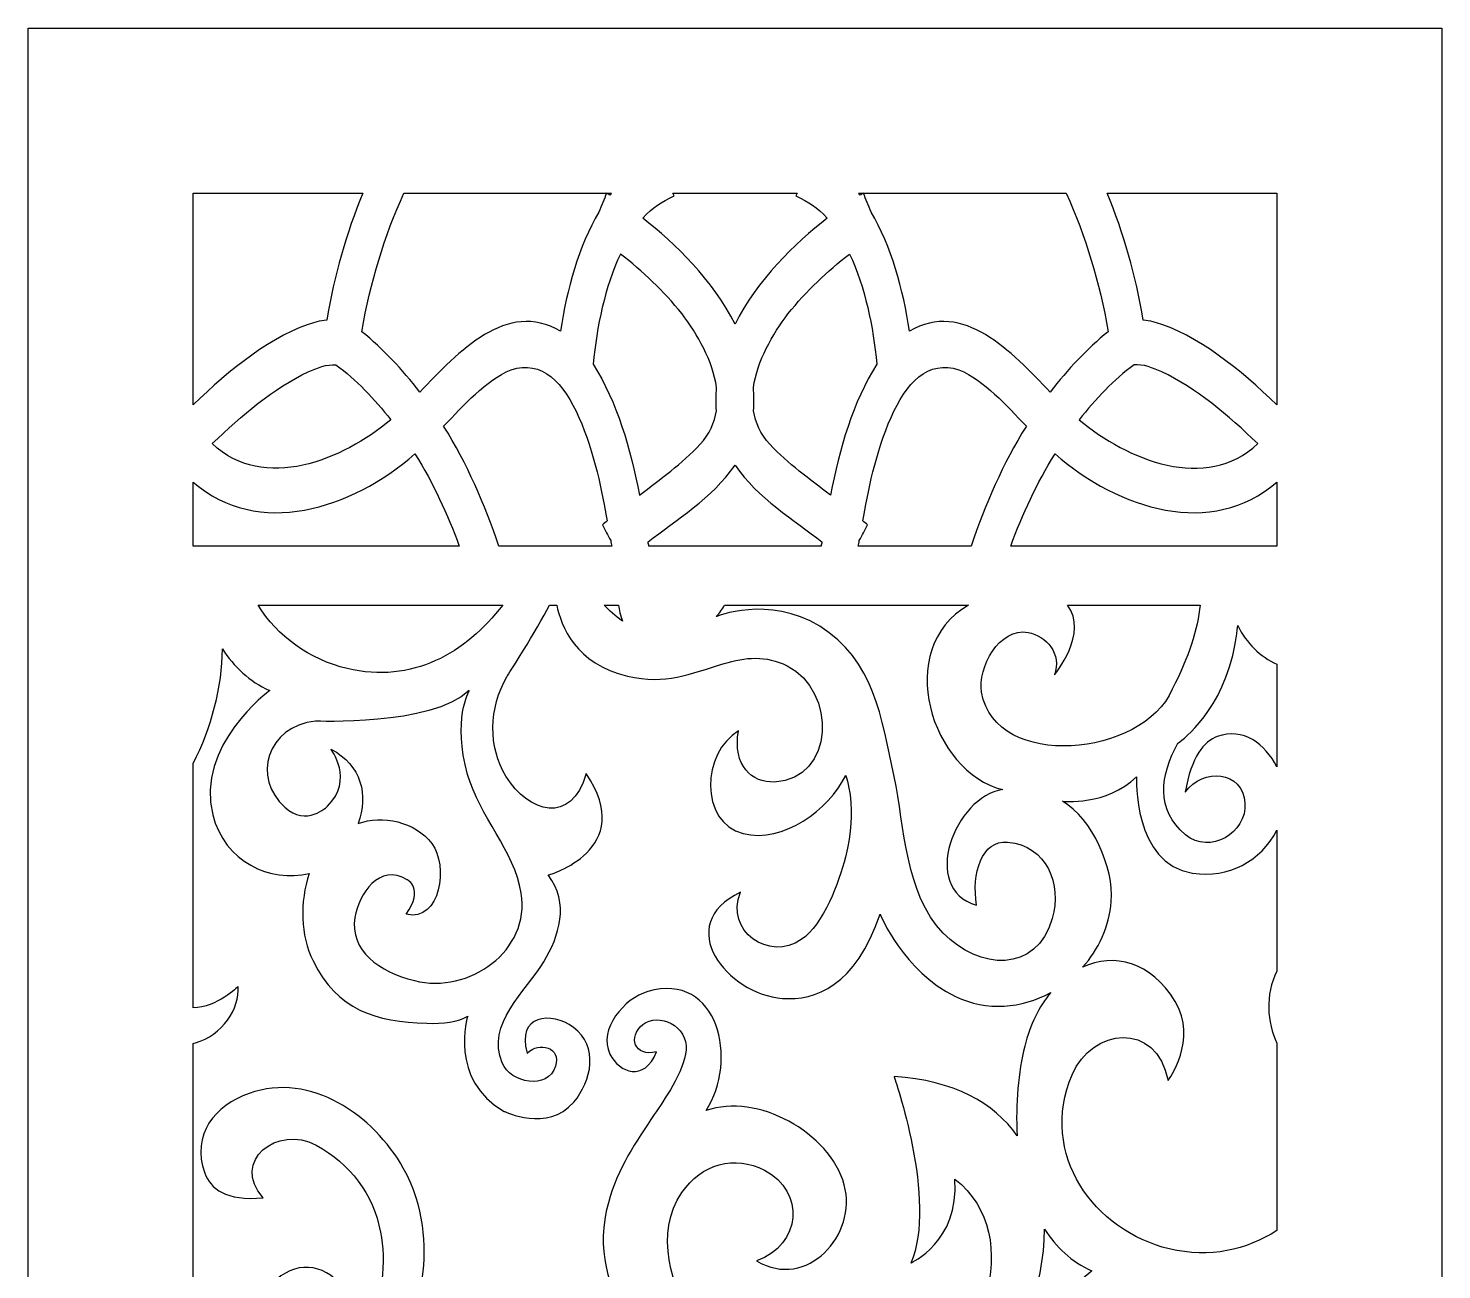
# Model space of a CAD drawing. Header units: centimetres. Extents: x -13.8 to -8.9, y -9 to 9.
# Drawn here: x -13.815 to -8.906, y 4.687 to 9.001 of the extents above; entities that cross this region are included whole.
import ezdxf

# ---------------------------------------------------------------- set-up
doc = ezdxf.new("R2010")
doc.units = ezdxf.units.CM
doc.header["$MEASUREMENT"] = 0
doc.layers.add('layer 1', color=7, linetype='Continuous')

msp = doc.modelspace()

# ---------------------------------------------------------------- linework, layer by layer
at = {"layer": 'layer 1', "color": 250}
msp.add_open_spline([(-8.9061, 9.00077), (-10.54247, 9.00077), (-12.17883, 9.00077), (-13.8152, 9.00077), (-13.8152, 9.00077), (-13.8152, 3.53168), (-13.8152, -1.93742), (-13.8152, -7.4065), (-13.8152, -7.4065), (-13.81518, -7.4065), (-13.81517, -7.4065), (-13.81516, -7.4065), (-13.81516, -7.4065), (-13.81516, -7.93742), (-13.81516, -8.46832), (-13.81516, -8.99924), (-13.81516, -8.99924), (-13.62425, -8.99924), (-13.43334, -8.99924), (-13.24242, -8.99924), (-13.24242, -8.99924), (-13.24242, -8.91742), (-13.24242, -8.8356), (-13.24242, -8.75378), (-13.24242, -8.75378), (-13.04049, -8.75378), (-12.83855, -8.75378), (-12.63661, -8.75378), (-12.63661, -8.75378), (-12.63661, -8.5939), (-12.63661, -8.43402), (-12.63661, -8.27414), (-12.63661, -8.27414), (-12.55491, -8.27251), (-12.47321, -8.27088), (-12.39151, -8.26925), (-12.39151, -8.26925), (-12.377, -8.31062), (-12.358, -8.34649), (-12.32643, -8.37816), (-12.32643, -8.37816), (-12.29552, -8.40917), (-12.26358, -8.42833), (-12.22606, -8.43705), (-12.22606, -8.43705), (-12.17641, -8.4486), (-12.12397, -8.44357), (-12.08411, -8.4088), (-12.08411, -8.4088), (-12.04553, -8.37514), (-12.02327, -8.32123), (-12.01528, -8.26981), (-12.01528, -8.26981), (-11.99246, -8.27211), (-11.97304, -8.27158), (-11.95473, -8.26896), (-11.95473, -8.26896), (-11.86337, -8.25588), (-11.82021, -8.19807), (-11.8125, -8.1109), (-11.8125, -8.1109), (-11.81061, -8.08954), (-11.81212, -8.06844), (-11.8189, -8.04988), (-11.8189, -8.04988), (-11.81747, -8.05023), (-11.81603, -8.05059), (-11.81459, -8.05095), (-11.81459, -8.05095), (-11.78235, -8.0621), (-11.75011, -8.07325), (-11.71787, -8.08439), (-11.71787, -8.08439), (-11.69853, -8.28195), (-11.54597, -8.43577), (-11.36063, -8.43577), (-11.36063, -8.43577), (-11.17529, -8.43577), (-11.02273, -8.28195), (-11.00339, -8.08439), (-11.00339, -8.08439), (-10.97114, -8.07325), (-10.9389, -8.0621), (-10.90666, -8.05095), (-10.90666, -8.05095), (-10.90523, -8.05059), (-10.9038, -8.05023), (-10.90236, -8.04988), (-10.90236, -8.04988), (-10.90914, -8.06844), (-10.91065, -8.08954), (-10.90876, -8.1109), (-10.90876, -8.1109), (-10.90105, -8.19807), (-10.85789, -8.25588), (-10.76652, -8.26896), (-10.76652, -8.26896), (-10.74822, -8.27158), (-10.7288, -8.27211), (-10.70598, -8.26981), (-10.70598, -8.26981), (-10.69798, -8.32123), (-10.67572, -8.37514), (-10.63715, -8.4088), (-10.63715, -8.4088), (-10.59729, -8.44357), (-10.54485, -8.4486), (-10.4952, -8.43705), (-10.4952, -8.43705), (-10.45768, -8.42833), (-10.42574, -8.40917), (-10.39483, -8.37816), (-10.39483, -8.37816), (-10.36326, -8.34649), (-10.34425, -8.31062), (-10.32974, -8.26925), (-10.32974, -8.26925), (-10.24804, -8.27088), (-10.16635, -8.27251), (-10.08465, -8.27414), (-10.08465, -8.27414), (-10.08465, -8.43402), (-10.08465, -8.5939), (-10.08465, -8.75378), (-10.08465, -8.75378), (-9.88271, -8.75378), (-9.68077, -8.75378), (-9.47883, -8.75378), (-9.47883, -8.75378), (-9.47883, -8.8356), (-9.47883, -8.91742), (-9.47883, -8.99924), (-9.47883, -8.99924), (-9.28792, -8.99924), (-9.09701, -8.99924), (-8.9061, -8.99924), (-8.9061, -8.99924), (-8.9061, -8.46832), (-8.9061, -7.93742), (-8.9061, -7.4065), (-8.9061, -7.4065), (-8.9061, -1.93742), (-8.9061, 3.53168), (-8.9061, 9.00077)], degree=3, knots=[0, 0, 0, 0, 0.027027, 0.027027, 0.027027, 0.027027, 0.0540541, 0.0540541, 0.0540541, 0.0540541, 0.0810811, 0.0810811, 0.0810811, 0.0810811, 0.1081081, 0.1081081, 0.1081081, 0.1081081, 0.1351351, 0.1351351, 0.1351351, 0.1351351, 0.1621622, 0.1621622, 0.1621622, 0.1621622, 0.1891892, 0.1891892, 0.1891892, 0.1891892, 0.2162162, 0.2162162, 0.2162162, 0.2162162, 0.2432432, 0.2432432, 0.2432432, 0.2432432, 0.2702703, 0.2702703, 0.2702703, 0.2702703, 0.2972973, 0.2972973, 0.2972973, 0.2972973, 0.3243243, 0.3243243, 0.3243243, 0.3243243, 0.3513514, 0.3513514, 0.3513514, 0.3513514, 0.3783784, 0.3783784, 0.3783784, 0.3783784, 0.4054054, 0.4054054, 0.4054054, 0.4054054, 0.4324324, 0.4324324, 0.4324324, 0.4324324, 0.4594595, 0.4594595, 0.4594595, 0.4594595, 0.4864865, 0.4864865, 0.4864865, 0.4864865, 0.5135135, 0.5135135, 0.5135135, 0.5135135, 0.5405405, 0.5405405, 0.5405405, 0.5405405, 0.5675676, 0.5675676, 0.5675676, 0.5675676, 0.5945946, 0.5945946, 0.5945946, 0.5945946, 0.6216216, 0.6216216, 0.6216216, 0.6216216, 0.6486486, 0.6486486, 0.6486486, 0.6486486, 0.6756757, 0.6756757, 0.6756757, 0.6756757, 0.7027027, 0.7027027, 0.7027027, 0.7027027, 0.7297297, 0.7297297, 0.7297297, 0.7297297, 0.7567568, 0.7567568, 0.7567568, 0.7567568, 0.7837838, 0.7837838, 0.7837838, 0.7837838, 0.8108108, 0.8108108, 0.8108108, 0.8108108, 0.8378378, 0.8378378, 0.8378378, 0.8378378, 0.8648649, 0.8648649, 0.8648649, 0.8648649, 0.8918919, 0.8918919, 0.8918919, 0.8918919, 0.9189189, 0.9189189, 0.9189189, 0.9189189, 0.9459459, 0.9459459, 0.9459459, 0.9459459, 1, 1, 1, 1], dxfattribs=at)
at = {"layer": 'layer 1', "color": 7}
for points, knots in [([(-12.65365, 8.42804), (-12.84992, 8.42804), (-13.04619, 8.42804), (-13.24246, 8.42804), (-13.24246, 8.42804), (-13.24246, 8.18275), (-13.24246, 7.93746), (-13.24246, 7.69218), (-13.24246, 7.69218), (-13.11501, 7.81384), (-12.97037, 7.93579), (-12.81343, 7.98065), (-12.81343, 7.98065), (-12.80178, 7.98302), (-12.79033, 7.98544), (-12.77858, 7.98672), (-12.77858, 7.98672), (-12.75218, 8.14216), (-12.71013, 8.28903), (-12.65365, 8.42804)], [0, 0, 0, 0, 0.1666667, 0.1666667, 0.1666667, 0.1666667, 0.3333333, 0.3333333, 0.3333333, 0.3333333, 0.5, 0.5, 0.5, 0.5, 0.6666667, 0.6666667, 0.6666667, 0.6666667, 1, 1, 1, 1]), ([(-11.80657, 8.42804), (-12.04119, 8.42804), (-12.27582, 8.42804), (-12.51044, 8.42804), (-12.51044, 8.42804), (-12.57852, 8.27795), (-12.62725, 8.11839), (-12.65645, 7.94628), (-12.65645, 7.94628), (-12.58303, 7.88669), (-12.51623, 7.81519), (-12.45551, 7.73661), (-12.45551, 7.73661), (-12.31996, 7.87716), (-12.15393, 8.05791), (-11.96649, 7.948), (-11.96649, 7.948), (-11.94527, 8.09173), (-11.90411, 8.24389), (-11.83305, 8.36206), (-11.83305, 8.36206), (-11.82423, 8.38405), (-11.8154, 8.40605), (-11.80657, 8.42804)], [0, 0, 0, 0, 0.1428571, 0.1428571, 0.1428571, 0.1428571, 0.2857143, 0.2857143, 0.2857143, 0.2857143, 0.4285714, 0.4285714, 0.4285714, 0.4285714, 0.5714286, 0.5714286, 0.5714286, 0.5714286, 0.7142857, 0.7142857, 0.7142857, 0.7142857, 1, 1, 1, 1]), ([(-11.78919, 8.42804), (-11.79496, 8.42804), (-11.80072, 8.42804), (-11.80649, 8.42804), (-11.80649, 8.42804), (-11.80264, 8.42551), (-11.7988, 8.423), (-11.79496, 8.42049), (-11.79496, 8.42049), (-11.79303, 8.42305), (-11.79111, 8.42557), (-11.78919, 8.42804)], [0, 0, 0, 0, 0.25, 0.25, 0.25, 0.25, 0.5, 0.5, 0.5, 0.5, 1, 1, 1, 1]), ([(-11.14521, 8.42804), (-11.28883, 8.42804), (-11.43246, 8.42804), (-11.57609, 8.42804), (-11.57609, 8.42804), (-11.57484, 8.4249), (-11.57357, 8.42176), (-11.57232, 8.41863), (-11.57232, 8.41863), (-11.61639, 8.3941), (-11.64632, 8.38078), (-11.68076, 8.34088), (-11.68076, 8.34088), (-11.56832, 8.2528), (-11.43745, 8.12574), (-11.36065, 7.97243), (-11.36065, 7.97243), (-11.28384, 8.12574), (-11.15298, 8.25281), (-11.04053, 8.34088), (-11.04053, 8.34088), (-11.07496, 8.38078), (-11.10491, 8.3941), (-11.14898, 8.41863), (-11.14898, 8.41863), (-11.14772, 8.42176), (-11.14646, 8.4249), (-11.14521, 8.42804)], [0, 0, 0, 0, 0.125, 0.125, 0.125, 0.125, 0.25, 0.25, 0.25, 0.25, 0.375, 0.375, 0.375, 0.375, 0.5, 0.5, 0.5, 0.5, 0.625, 0.625, 0.625, 0.625, 0.75, 0.75, 0.75, 0.75, 1, 1, 1, 1]), ([(-10.9148, 8.42804), (-10.92058, 8.42804), (-10.92633, 8.42804), (-10.93209, 8.42804), (-10.93209, 8.42804), (-10.93019, 8.42557), (-10.92826, 8.42305), (-10.92634, 8.42048), (-10.92634, 8.42048), (-10.92249, 8.423), (-10.91866, 8.42551), (-10.9148, 8.42804)], [0, 0, 0, 0, 0.25, 0.25, 0.25, 0.25, 0.5, 0.5, 0.5, 0.5, 1, 1, 1, 1]), ([(-10.21085, 8.42804), (-10.44547, 8.42804), (-10.6801, 8.42804), (-10.91472, 8.42804), (-10.91472, 8.42804), (-10.9059, 8.40605), (-10.89707, 8.38405), (-10.88824, 8.36206), (-10.88824, 8.36206), (-10.81719, 8.24389), (-10.77602, 8.09172), (-10.75482, 7.948), (-10.75482, 7.948), (-10.56736, 8.05791), (-10.40133, 7.87716), (-10.2658, 7.73661), (-10.2658, 7.73661), (-10.20506, 7.81518), (-10.13826, 7.88669), (-10.06485, 7.94628), (-10.06485, 7.94628), (-10.09405, 8.11839), (-10.14276, 8.27795), (-10.21085, 8.42804)], [0, 0, 0, 0, 0.1428571, 0.1428571, 0.1428571, 0.1428571, 0.2857143, 0.2857143, 0.2857143, 0.2857143, 0.4285714, 0.4285714, 0.4285714, 0.4285714, 0.5714286, 0.5714286, 0.5714286, 0.5714286, 0.7142857, 0.7142857, 0.7142857, 0.7142857, 1, 1, 1, 1]), ([(-9.47883, 8.42804), (-9.6751, 8.42804), (-9.87137, 8.42804), (-10.06765, 8.42804), (-10.06765, 8.42804), (-10.01116, 8.28903), (-9.96912, 8.14216), (-9.94272, 7.98672), (-9.94272, 7.98672), (-9.93097, 7.98544), (-9.91952, 7.98302), (-9.90788, 7.98065), (-9.90788, 7.98065), (-9.75093, 7.93579), (-9.60628, 7.81384), (-9.47883, 7.69218), (-9.47883, 7.69218), (-9.47883, 7.93747), (-9.47883, 8.18276), (-9.47883, 8.42804)], [0, 0, 0, 0, 0.1666667, 0.1666667, 0.1666667, 0.1666667, 0.3333333, 0.3333333, 0.3333333, 0.3333333, 0.5, 0.5, 0.5, 0.5, 0.6666667, 0.6666667, 0.6666667, 0.6666667, 1, 1, 1, 1]), ([(-11.4247, 7.75229), (-11.42682, 7.72592), (-11.42699, 7.6991), (-11.42489, 7.67185), (-11.42489, 7.67185), (-11.43148, 7.6308), (-11.44895, 7.59116), (-11.48118, 7.55501), (-11.48118, 7.55501), (-11.54553, 7.48684), (-11.62044, 7.4341), (-11.69186, 7.37846), (-11.69186, 7.37846), (-11.72381, 7.54017), (-11.76983, 7.7016), (-11.85326, 7.83363), (-11.85326, 7.83363), (-11.84063, 7.96437), (-11.81277, 8.10167), (-11.75874, 8.21606), (-11.75874, 8.21606), (-11.68096, 8.15695), (-11.60925, 8.08831), (-11.54459, 8.00828), (-11.54459, 8.00828), (-11.49104, 7.93711), (-11.43757, 7.84448), (-11.4247, 7.75229)], [0, 0, 0, 0, 0.125, 0.125, 0.125, 0.125, 0.25, 0.25, 0.25, 0.25, 0.375, 0.375, 0.375, 0.375, 0.5, 0.5, 0.5, 0.5, 0.625, 0.625, 0.625, 0.625, 0.75, 0.75, 0.75, 0.75, 1, 1, 1, 1]), ([(-11.29659, 7.75229), (-11.29447, 7.72592), (-11.29431, 7.6991), (-11.29639, 7.67185), (-11.29639, 7.67185), (-11.28982, 7.6308), (-11.27235, 7.59116), (-11.24011, 7.55501), (-11.24011, 7.55501), (-11.17575, 7.48684), (-11.10086, 7.4341), (-11.02944, 7.37846), (-11.02944, 7.37846), (-10.99749, 7.54017), (-10.95147, 7.7016), (-10.86804, 7.83363), (-10.86804, 7.83363), (-10.88066, 7.96437), (-10.90853, 8.10167), (-10.96256, 8.21606), (-10.96256, 8.21606), (-11.04034, 8.15695), (-11.11204, 8.08831), (-11.17671, 8.00828), (-11.17671, 8.00828), (-11.23025, 7.93711), (-11.28373, 7.84448), (-11.29659, 7.75229)], [0, 0, 0, 0, 0.125, 0.125, 0.125, 0.125, 0.25, 0.25, 0.25, 0.25, 0.375, 0.375, 0.375, 0.375, 0.5, 0.5, 0.5, 0.5, 0.625, 0.625, 0.625, 0.625, 0.75, 0.75, 0.75, 0.75, 1, 1, 1, 1]), ([(-12.18051, 7.20076), (-12.04997, 7.20076), (-11.91944, 7.20076), (-11.78888, 7.20076), (-11.78888, 7.20076), (-11.79007, 7.2075), (-11.79126, 7.21424), (-11.79244, 7.22097), (-11.79244, 7.22097), (-11.80204, 7.23891), (-11.81163, 7.25686), (-11.82123, 7.27479), (-11.82123, 7.27479), (-11.81558, 7.27936), (-11.80994, 7.28394), (-11.8043, 7.28852), (-11.8043, 7.28852), (-11.83702, 7.47475), (-11.92212, 7.88774), (-12.13859, 7.81385), (-12.13859, 7.81385), (-12.22784, 7.77645), (-12.30137, 7.69186), (-12.37257, 7.61802), (-12.37257, 7.61802), (-12.28987, 7.48594), (-12.23108, 7.34874), (-12.18051, 7.20076)], [0, 0, 0, 0, 0.125, 0.125, 0.125, 0.125, 0.25, 0.25, 0.25, 0.25, 0.375, 0.375, 0.375, 0.375, 0.5, 0.5, 0.5, 0.5, 0.625, 0.625, 0.625, 0.625, 0.75, 0.75, 0.75, 0.75, 1, 1, 1, 1]), ([(-10.93242, 7.20076), (-10.80187, 7.20076), (-10.67132, 7.20076), (-10.54078, 7.20076), (-10.54078, 7.20076), (-10.49021, 7.34874), (-10.43141, 7.48594), (-10.34873, 7.61802), (-10.34873, 7.61802), (-10.41992, 7.69186), (-10.49346, 7.77644), (-10.5827, 7.81385), (-10.5827, 7.81385), (-10.79917, 7.88774), (-10.88427, 7.47475), (-10.91699, 7.28852), (-10.91699, 7.28852), (-10.91135, 7.28394), (-10.90571, 7.27937), (-10.90007, 7.27479), (-10.90007, 7.27479), (-10.90966, 7.25686), (-10.91926, 7.23891), (-10.92886, 7.22097), (-10.92886, 7.22097), (-10.93005, 7.21424), (-10.93123, 7.2075), (-10.93242, 7.20076)], [0, 0, 0, 0, 0.125, 0.125, 0.125, 0.125, 0.25, 0.25, 0.25, 0.25, 0.375, 0.375, 0.375, 0.375, 0.5, 0.5, 0.5, 0.5, 0.625, 0.625, 0.625, 0.625, 0.75, 0.75, 0.75, 0.75, 1, 1, 1, 1]), ([(-12.55626, 7.64028), (-12.61175, 7.71215), (-12.67713, 7.78031), (-12.74649, 7.8308), (-12.74649, 7.8308), (-12.7779, 7.83481), (-12.81329, 7.81949), (-12.84251, 7.80718), (-12.84251, 7.80718), (-12.96319, 7.7495), (-13.07454, 7.65563), (-13.17628, 7.55725), (-13.17628, 7.55725), (-12.99768, 7.38698), (-12.72275, 7.50038), (-12.55626, 7.64028)], [0, 0, 0, 0, 0.2, 0.2, 0.2, 0.2, 0.4, 0.4, 0.4, 0.4, 0.6, 0.6, 0.6, 0.6, 1, 1, 1, 1]), ([(-10.16504, 7.64028), (-10.10954, 7.71215), (-10.04416, 7.78031), (-9.9748, 7.8308), (-9.9748, 7.8308), (-9.9434, 7.83481), (-9.90801, 7.81949), (-9.87879, 7.80718), (-9.87879, 7.80718), (-9.7581, 7.74951), (-9.64675, 7.65563), (-9.54502, 7.55725), (-9.54502, 7.55725), (-9.72361, 7.38698), (-9.99854, 7.50038), (-10.16504, 7.64028)], [0, 0, 0, 0, 0.2, 0.2, 0.2, 0.2, 0.4, 0.4, 0.4, 0.4, 0.6, 0.6, 0.6, 0.6, 1, 1, 1, 1]), ([(-13.24246, 7.42384), (-13.24246, 7.34948), (-13.24246, 7.27512), (-13.24246, 7.20076), (-13.24246, 7.20076), (-12.93435, 7.20076), (-12.62625, 7.20076), (-12.31813, 7.20076), (-12.31813, 7.20076), (-12.35958, 7.31326), (-12.40807, 7.41904), (-12.47218, 7.52146), (-12.47218, 7.52146), (-12.69463, 7.32788), (-13.01697, 7.2276), (-13.24246, 7.42384)], [0, 0, 0, 0, 0.2, 0.2, 0.2, 0.2, 0.4, 0.4, 0.4, 0.4, 0.6, 0.6, 0.6, 0.6, 1, 1, 1, 1]), ([(-10.40316, 7.20076), (-10.09505, 7.20076), (-9.78694, 7.20076), (-9.47883, 7.20076), (-9.47883, 7.20076), (-9.47883, 7.27512), (-9.47883, 7.34947), (-9.47883, 7.42383), (-9.47883, 7.42383), (-9.70432, 7.2276), (-10.02666, 7.32788), (-10.24912, 7.52146), (-10.24912, 7.52146), (-10.31322, 7.41904), (-10.36171, 7.31326), (-10.40316, 7.20076)], [0, 0, 0, 0, 0.2, 0.2, 0.2, 0.2, 0.4, 0.4, 0.4, 0.4, 0.6, 0.6, 0.6, 0.6, 1, 1, 1, 1]), ([(-11.65969, 7.20076), (-11.46033, 7.20076), (-11.26097, 7.20076), (-11.06161, 7.20076), (-11.06161, 7.20076), (-11.06073, 7.20577), (-11.05985, 7.21077), (-11.05897, 7.21578), (-11.05897, 7.21578), (-11.15269, 7.28995), (-11.2828, 7.36828), (-11.36065, 7.48245), (-11.36065, 7.48245), (-11.43849, 7.36828), (-11.5686, 7.28996), (-11.66233, 7.21578), (-11.66233, 7.21578), (-11.66145, 7.21078), (-11.66057, 7.20577), (-11.65969, 7.20076)], [0, 0, 0, 0, 0.1666667, 0.1666667, 0.1666667, 0.1666667, 0.3333333, 0.3333333, 0.3333333, 0.3333333, 0.5, 0.5, 0.5, 0.5, 0.6666667, 0.6666667, 0.6666667, 0.6666667, 1, 1, 1, 1]), ([(-10.54937, 6.99622), (-10.83181, 6.99622), (-11.11425, 6.99622), (-11.39667, 6.99622), (-11.39667, 6.99622), (-11.40455, 6.9827), (-11.41405, 6.96926), (-11.42552, 6.95613), (-11.42552, 6.95613), (-11.42808, 6.9553), (-11.24439, 7.03264), (-11.06654, 6.92253), (-11.06654, 6.92253), (-10.8786, 6.80621), (-10.85099, 6.60479), (-10.80804, 6.40083), (-10.80804, 6.40083), (-10.77046, 6.22243), (-10.77047, 5.99498), (-10.63723, 5.85643), (-10.63723, 5.85643), (-10.51433, 5.72866), (-10.31332, 5.71443), (-10.25861, 5.90774), (-10.25861, 5.90774), (-10.22531, 6.02545), (-10.27651, 6.16066), (-10.4139, 6.17273), (-10.4139, 6.17273), (-10.50329, 6.18058), (-10.53996, 6.06384), (-10.52148, 5.9535), (-10.52148, 5.9535), (-10.72137, 6.01069), (-10.59643, 6.332), (-10.43067, 6.35492), (-10.43067, 6.35492), (-10.67817, 6.41509), (-10.81395, 6.84568), (-10.54937, 6.99622)], [0, 0, 0, 0, 0.0909091, 0.0909091, 0.0909091, 0.0909091, 0.1818182, 0.1818182, 0.1818182, 0.1818182, 0.2727273, 0.2727273, 0.2727273, 0.2727273, 0.3636364, 0.3636364, 0.3636364, 0.3636364, 0.4545455, 0.4545455, 0.4545455, 0.4545455, 0.5454545, 0.5454545, 0.5454545, 0.5454545, 0.6363636, 0.6363636, 0.6363636, 0.6363636, 0.7272727, 0.7272727, 0.7272727, 0.7272727, 0.8181818, 0.8181818, 0.8181818, 0.8181818, 1, 1, 1, 1]), ([(-11.97975, 6.99622), (-11.9881, 6.99622), (-11.99646, 6.99622), (-12.00483, 6.99622), (-12.00483, 6.99622), (-12.04894, 6.90989), (-12.15208, 6.74876), (-12.15208, 6.74876), (-12.15208, 6.74876), (-12.2167, 6.63767), (-12.21806, 6.50242), (-12.15606, 6.40153), (-12.15606, 6.40153), (-12.07796, 6.27448), (-11.92793, 6.2302), (-11.87791, 6.41097), (-11.87791, 6.41097), (-11.69712, 6.146), (-12.00903, 6.05842), (-12.00903, 6.05842), (-12.00903, 6.05842), (-11.93431, 5.96008), (-11.97135, 5.84504), (-12.02475, 5.75669), (-12.02475, 5.75669), (-12.08691, 5.65383), (-12.22622, 5.54134), (-12.16954, 5.4058), (-12.16954, 5.4058), (-12.13981, 5.33467), (-12.01104, 5.31003), (-11.98402, 5.39427), (-11.98402, 5.39427), (-11.96329, 5.45896), (-12.04054, 5.48023), (-12.08282, 5.43976), (-12.08282, 5.43976), (-12.1206, 5.57282), (-11.99842, 5.58563), (-11.92118, 5.52848), (-11.92118, 5.52848), (-11.83363, 5.46372), (-11.85789, 5.34267), (-11.9207, 5.26898), (-11.9207, 5.26898), (-12.01134, 5.16265), (-12.16219, 5.23683), (-12.16219, 5.23683), (-12.16219, 5.23683), (-12.35677, 5.34565), (-12.28892, 5.56819), (-12.28892, 5.56819), (-12.28892, 5.56819), (-12.32112, 5.54693), (-12.37504, 5.54133), (-12.43142, 5.54299), (-12.43142, 5.54299), (-12.60854, 5.54821), (-12.74169, 5.58864), (-12.82617, 5.75986), (-12.82617, 5.75986), (-12.8699, 5.84847), (-12.87264, 5.96351), (-12.83944, 6.06411), (-12.83944, 6.06411), (-12.97602, 6.02976), (-13.13286, 6.10542), (-13.17473, 6.26759), (-13.17473, 6.26759), (-13.23636, 6.50617), (-12.9766, 6.69926), (-12.9766, 6.69926), (-12.9766, 6.69926), (-13.04745, 6.73102), (-13.10123, 6.78194), (-13.14105, 6.84423), (-13.14105, 6.84423), (-13.14155, 6.71156), (-13.17846, 6.57146), (-13.24246, 6.44607), (-13.24246, 6.44607), (-13.24246, 6.16281), (-13.24246, 5.87957), (-13.24246, 5.59632), (-13.24246, 5.59632), (-13.15968, 5.59794), (-13.08659, 5.67095), (-13.08659, 5.67095), (-13.08659, 5.67095), (-13.08008, 5.59465), (-13.14147, 5.50042), (-13.23482, 5.47495), (-13.23482, 5.47495), (-13.23737, 5.47425), (-13.23992, 5.47363), (-13.24246, 5.47305), (-13.24246, 5.47305), (-13.24246, 5.02568), (-13.24246, 4.5783), (-13.24246, 4.13093), (-13.24246, 4.13093), (-13.21751, 4.12278), (-13.19231, 4.11647), (-13.16711, 4.11221), (-13.16711, 4.11221), (-12.98385, 4.08127), (-12.79791, 4.17503), (-12.77118, 4.36809), (-12.77118, 4.36809), (-12.75206, 4.50619), (-12.90018, 4.60647), (-13.00141, 4.49242), (-13.00141, 4.49242), (-13.01094, 4.57388), (-12.98599, 4.62297), (-12.953, 4.65253), (-12.953, 4.65253), (-12.87267, 4.72454), (-12.77317, 4.70029), (-12.71445, 4.61579), (-12.71445, 4.61579), (-12.65898, 4.53596), (-12.65638, 4.42849), (-12.65638, 4.42849), (-12.65638, 4.42849), (-12.57884, 4.58851), (-12.57252, 4.71903), (-12.59164, 4.81697), (-12.59164, 4.81697), (-12.61796, 4.95185), (-12.69715, 5.05448), (-12.81551, 5.11937), (-12.81551, 5.11937), (-12.94815, 5.19205), (-13.11405, 5.06403), (-12.99943, 4.93687), (-12.99943, 4.93687), (-13.12961, 4.92371), (-13.18277, 4.96899), (-13.20196, 5.02244), (-13.20196, 5.02244), (-13.2505, 5.15758), (-13.16639, 5.25755), (-13.0485, 5.29924), (-13.0485, 5.29924), (-12.83266, 5.37556), (-12.61607, 5.22328), (-12.51272, 5.03989), (-12.51272, 5.03989), (-12.36339, 4.77488), (-12.49117, 4.48231), (-12.49117, 4.48231), (-12.49117, 4.48231), (-12.23033, 4.60098), (-11.94428, 4.44188), (-11.97116, 4.15452), (-11.97116, 4.15452), (-11.99028, 3.94988), (-12.18773, 3.79641), (-12.18773, 3.79641), (-12.18773, 3.79641), (-11.98586, 3.71635), (-12.16004, 3.50313), (-12.16004, 3.50313), (-12.16004, 3.50313), (-12.13397, 3.57669), (-12.18844, 3.63904), (-12.25141, 3.65067), (-12.25141, 3.65067), (-12.35138, 3.66913), (-12.42816, 3.5283), (-12.41321, 3.4428), (-12.41321, 3.4428), (-12.36521, 3.16804), (-11.85231, 3.21795), (-11.75108, 3.4531), (-11.75108, 3.4531), (-11.48246, 3.96927), (-11.83612, 4.15894), (-11.83612, 4.15894), (-11.83612, 4.15894), (-11.67176, 4.21782), (-11.58597, 4.13261), (-11.54642, 4.00568), (-11.54642, 4.00568), (-11.51637, 4.09348), (-11.46346, 4.17029), (-11.38605, 4.20204), (-11.38605, 4.20204), (-11.64091, 4.35357), (-11.88735, 4.60583), (-11.80048, 4.91938), (-11.80048, 4.91938), (-11.76717, 5.03956), (-11.70507, 5.13128), (-11.64101, 5.22629), (-11.64101, 5.22629), (-11.60914, 5.27357), (-11.53731, 5.3732), (-11.53079, 5.45067), (-11.53079, 5.45067), (-11.5239, 5.53261), (-11.62535, 5.5831), (-11.68101, 5.53847), (-11.68101, 5.53847), (-11.73397, 5.49595), (-11.70973, 5.42535), (-11.63375, 5.44362), (-11.63375, 5.44362), (-11.67475, 5.33824), (-11.76327, 5.37052), (-11.79505, 5.43629), (-11.79505, 5.43629), (-11.8371, 5.52335), (-11.74442, 5.62992), (-11.66372, 5.65328), (-11.66372, 5.65328), (-11.41709, 5.72461), (-11.3481, 5.41282), (-11.46105, 5.23965), (-11.46105, 5.23965), (-11.28403, 5.30237), (-11.03148, 5.16422), (-10.98135, 4.98182), (-10.98135, 4.98182), (-10.93391, 4.80911), (-11.11049, 4.61251), (-11.28576, 4.71763), (-11.28576, 4.71763), (-11.12967, 4.77259), (-11.11557, 4.9589), (-11.25855, 5.03296), (-11.25855, 5.03296), (-11.36161, 5.08634), (-11.47792, 5.05376), (-11.54489, 4.95529), (-11.54489, 4.95529), (-11.64112, 4.81381), (-11.58385, 4.62616), (-11.4959, 4.49505), (-11.4959, 4.49505), (-11.34861, 4.27547), (-11.02028, 4.16989), (-10.772, 4.26154), (-10.772, 4.26154), (-10.50431, 4.36033), (-10.34455, 4.80626), (-10.59685, 5.00138), (-10.59685, 5.00138), (-10.58101, 4.78369), (-10.75016, 4.71005), (-10.75016, 4.71005), (-10.75016, 4.71005), (-10.6564, 4.92404), (-10.80807, 5.35794), (-10.80807, 5.35794), (-10.80807, 5.35794), (-10.60016, 5.34495), (-10.46199, 5.26596), (-10.38024, 5.15243), (-10.38024, 5.15243), (-10.38751, 5.2632), (-10.37607, 5.37404), (-10.35431, 5.46369), (-10.35431, 5.46369), (-10.33618, 5.53842), (-10.30431, 5.60131), (-10.26426, 5.6497), (-10.26426, 5.6497), (-10.36442, 5.59527), (-10.48575, 5.58357), (-10.59503, 5.63619), (-10.59503, 5.63619), (-10.77478, 5.72274), (-10.85812, 5.92403), (-10.85678, 5.92222), (-10.85678, 5.92222), (-10.94191, 5.67141), (-11.08248, 5.62137), (-11.19556, 5.62959), (-11.19556, 5.62959), (-11.38695, 5.64349), (-11.5804, 5.88542), (-11.34101, 5.9984), (-11.34101, 5.9984), (-11.39755, 5.86321), (-11.24139, 5.75668), (-11.13043, 5.83383), (-11.13043, 5.83383), (-11.05209, 5.88831), (-10.99968, 6.03261), (-10.97718, 6.11995), (-10.97718, 6.11995), (-10.93282, 6.29222), (-10.97626, 6.40407), (-10.97626, 6.40407), (-10.97626, 6.40407), (-11.0334, 6.28595), (-11.19384, 6.16684), (-11.33187, 6.20232), (-11.33187, 6.20232), (-11.48683, 6.24215), (-11.47511, 6.48526), (-11.34857, 6.5588), (-11.34857, 6.5588), (-11.36947, 6.43867), (-11.30178, 6.37791), (-11.22343, 6.38151), (-11.22343, 6.38151), (-11.01465, 6.3911), (-11.00685, 6.69796), (-11.17926, 6.78539), (-11.17926, 6.78539), (-11.25314, 6.82286), (-11.32642, 6.81487), (-11.39815, 6.79332), (-11.39815, 6.79332), (-11.52242, 6.756), (-11.59785, 6.71831), (-11.73405, 6.74967), (-11.73405, 6.74967), (-11.91455, 6.79125), (-11.96541, 6.9245), (-11.97975, 6.99622)], [0, 0, 0, 0, 0.0121951, 0.0121951, 0.0121951, 0.0121951, 0.0243902, 0.0243902, 0.0243902, 0.0243902, 0.0365854, 0.0365854, 0.0365854, 0.0365854, 0.0487805, 0.0487805, 0.0487805, 0.0487805, 0.0609756, 0.0609756, 0.0609756, 0.0609756, 0.0731707, 0.0731707, 0.0731707, 0.0731707, 0.0853659, 0.0853659, 0.0853659, 0.0853659, 0.097561, 0.097561, 0.097561, 0.097561, 0.1097561, 0.1097561, 0.1097561, 0.1097561, 0.1219512, 0.1219512, 0.1219512, 0.1219512, 0.1341463, 0.1341463, 0.1341463, 0.1341463, 0.1463415, 0.1463415, 0.1463415, 0.1463415, 0.1585366, 0.1585366, 0.1585366, 0.1585366, 0.1707317, 0.1707317, 0.1707317, 0.1707317, 0.1829268, 0.1829268, 0.1829268, 0.1829268, 0.195122, 0.195122, 0.195122, 0.195122, 0.2073171, 0.2073171, 0.2073171, 0.2073171, 0.2195122, 0.2195122, 0.2195122, 0.2195122, 0.2317073, 0.2317073, 0.2317073, 0.2317073, 0.2439024, 0.2439024, 0.2439024, 0.2439024, 0.2560976, 0.2560976, 0.2560976, 0.2560976, 0.2682927, 0.2682927, 0.2682927, 0.2682927, 0.2804878, 0.2804878, 0.2804878, 0.2804878, 0.2926829, 0.2926829, 0.2926829, 0.2926829, 0.304878, 0.304878, 0.304878, 0.304878, 0.3170732, 0.3170732, 0.3170732, 0.3170732, 0.3292683, 0.3292683, 0.3292683, 0.3292683, 0.3414634, 0.3414634, 0.3414634, 0.3414634, 0.3536585, 0.3536585, 0.3536585, 0.3536585, 0.3658537, 0.3658537, 0.3658537, 0.3658537, 0.3780488, 0.3780488, 0.3780488, 0.3780488, 0.3902439, 0.3902439, 0.3902439, 0.3902439, 0.402439, 0.402439, 0.402439, 0.402439, 0.4146341, 0.4146341, 0.4146341, 0.4146341, 0.4268293, 0.4268293, 0.4268293, 0.4268293, 0.4390244, 0.4390244, 0.4390244, 0.4390244, 0.4512195, 0.4512195, 0.4512195, 0.4512195, 0.4634146, 0.4634146, 0.4634146, 0.4634146, 0.4756098, 0.4756098, 0.4756098, 0.4756098, 0.4878049, 0.4878049, 0.4878049, 0.4878049, 0.5, 0.5, 0.5, 0.5, 0.5121951, 0.5121951, 0.5121951, 0.5121951, 0.5243902, 0.5243902, 0.5243902, 0.5243902, 0.5365854, 0.5365854, 0.5365854, 0.5365854, 0.5487805, 0.5487805, 0.5487805, 0.5487805, 0.5609756, 0.5609756, 0.5609756, 0.5609756, 0.5731707, 0.5731707, 0.5731707, 0.5731707, 0.5853659, 0.5853659, 0.5853659, 0.5853659, 0.597561, 0.597561, 0.597561, 0.597561, 0.6097561, 0.6097561, 0.6097561, 0.6097561, 0.6219512, 0.6219512, 0.6219512, 0.6219512, 0.6341463, 0.6341463, 0.6341463, 0.6341463, 0.6463415, 0.6463415, 0.6463415, 0.6463415, 0.6585366, 0.6585366, 0.6585366, 0.6585366, 0.6707317, 0.6707317, 0.6707317, 0.6707317, 0.6829268, 0.6829268, 0.6829268, 0.6829268, 0.695122, 0.695122, 0.695122, 0.695122, 0.7073171, 0.7073171, 0.7073171, 0.7073171, 0.7195122, 0.7195122, 0.7195122, 0.7195122, 0.7317073, 0.7317073, 0.7317073, 0.7317073, 0.7439024, 0.7439024, 0.7439024, 0.7439024, 0.7560976, 0.7560976, 0.7560976, 0.7560976, 0.7682927, 0.7682927, 0.7682927, 0.7682927, 0.7804878, 0.7804878, 0.7804878, 0.7804878, 0.7926829, 0.7926829, 0.7926829, 0.7926829, 0.804878, 0.804878, 0.804878, 0.804878, 0.8170732, 0.8170732, 0.8170732, 0.8170732, 0.8292683, 0.8292683, 0.8292683, 0.8292683, 0.8414634, 0.8414634, 0.8414634, 0.8414634, 0.8536585, 0.8536585, 0.8536585, 0.8536585, 0.8658537, 0.8658537, 0.8658537, 0.8658537, 0.8780488, 0.8780488, 0.8780488, 0.8780488, 0.8902439, 0.8902439, 0.8902439, 0.8902439, 0.902439, 0.902439, 0.902439, 0.902439, 0.9146341, 0.9146341, 0.9146341, 0.9146341, 0.9268293, 0.9268293, 0.9268293, 0.9268293, 0.9390244, 0.9390244, 0.9390244, 0.9390244, 0.9512195, 0.9512195, 0.9512195, 0.9512195, 0.9634146, 0.9634146, 0.9634146, 0.9634146, 0.9756098, 0.9756098, 0.9756098, 0.9756098, 1, 1, 1, 1]), ([(-12.16739, 6.99622), (-12.45066, 6.99622), (-12.73395, 6.99622), (-13.01723, 6.99622), (-13.01723, 6.99622), (-12.95077, 6.88805), (-12.83766, 6.80661), (-12.70778, 6.77578), (-12.70778, 6.77578), (-12.48129, 6.72198), (-12.2958, 6.82932), (-12.16739, 6.99622)], [0, 0, 0, 0, 0.25, 0.25, 0.25, 0.25, 0.5, 0.5, 0.5, 0.5, 1, 1, 1, 1]), ([(-11.76511, 6.99622), (-11.78167, 6.99622), (-11.79823, 6.99622), (-11.81479, 6.99622), (-11.81479, 6.99622), (-11.79735, 6.97775), (-11.77652, 6.95903), (-11.75161, 6.93994), (-11.75161, 6.93994), (-11.75848, 6.95997), (-11.76281, 6.97869), (-11.76511, 6.99622)], [0, 0, 0, 0, 0.25, 0.25, 0.25, 0.25, 0.5, 0.5, 0.5, 0.5, 1, 1, 1, 1]), ([(-9.74503, 6.99622), (-9.89856, 6.99622), (-10.0521, 6.99622), (-10.20564, 6.99622), (-10.20564, 6.99622), (-10.13113, 6.90049), (-10.25104, 6.7537), (-10.25104, 6.7537), (-10.25104, 6.7537), (-10.22498, 6.82727), (-10.27945, 6.88962), (-10.34242, 6.90124), (-10.34242, 6.90124), (-10.4424, 6.9197), (-10.51916, 6.77888), (-10.50422, 6.69336), (-10.50422, 6.69336), (-10.45622, 6.41862), (-9.94333, 6.46853), (-9.84209, 6.70367), (-9.84209, 6.70367), (-9.78351, 6.81625), (-9.75453, 6.91329), (-9.74503, 6.99622)], [0, 0, 0, 0, 0.1428571, 0.1428571, 0.1428571, 0.1428571, 0.2857143, 0.2857143, 0.2857143, 0.2857143, 0.4285714, 0.4285714, 0.4285714, 0.4285714, 0.5714286, 0.5714286, 0.5714286, 0.5714286, 0.7142857, 0.7142857, 0.7142857, 0.7142857, 1, 1, 1, 1]), ([(-9.47883, 6.43464), (-9.47883, 6.55349), (-9.47883, 6.67233), (-9.47883, 6.79119), (-9.47883, 6.79119), (-9.53575, 6.81658), (-9.58433, 6.86337), (-9.61468, 6.92511), (-9.61468, 6.92511), (-9.61887, 6.88571), (-9.625, 6.85001), (-9.63213, 6.82102), (-9.63213, 6.82102), (-9.68537, 6.60463), (-9.82215, 6.51703), (-9.82215, 6.51703), (-9.82215, 6.51703), (-9.88436, 6.40488), (-9.90033, 6.28506), (-9.79649, 6.1984), (-9.79649, 6.1984), (-9.71088, 6.12692), (-9.58257, 6.20549), (-9.58939, 6.30796), (-9.58939, 6.30796), (-9.59701, 6.4217), (-9.73535, 6.43314), (-9.79706, 6.34564), (-9.79706, 6.34564), (-9.77578, 6.47018), (-9.73195, 6.5227), (-9.68547, 6.5397), (-9.68547, 6.5397), (-9.59655, 6.57221), (-9.51893, 6.51342), (-9.47883, 6.43464)], [0, 0, 0, 0, 0.1, 0.1, 0.1, 0.1, 0.2, 0.2, 0.2, 0.2, 0.3, 0.3, 0.3, 0.3, 0.4, 0.4, 0.4, 0.4, 0.5, 0.5, 0.5, 0.5, 0.6, 0.6, 0.6, 0.6, 0.7, 0.7, 0.7, 0.7, 0.8, 0.8, 0.8, 0.8, 1, 1, 1, 1]), ([(-12.66993, 6.23758), (-12.63249, 6.33426), (-12.65803, 6.44119), (-12.76399, 6.49583), (-12.76399, 6.49583), (-12.76399, 6.49583), (-12.68213, 6.38988), (-12.7759, 6.29733), (-12.7759, 6.29733), (-12.7759, 6.29733), (-12.84951, 6.22456), (-12.9247, 6.2936), (-12.9247, 6.2936), (-13.03716, 6.39686), (-12.98726, 6.57488), (-12.81792, 6.59298), (-12.81792, 6.59298), (-12.81792, 6.59298), (-12.41775, 6.57465), (-12.28365, 6.69894), (-12.28365, 6.69894), (-12.28365, 6.69894), (-12.3427, 6.59688), (-12.28937, 6.40799), (-12.28937, 6.40799), (-12.24767, 6.26028), (-12.12756, 6.14476), (-12.10322, 5.99575), (-12.10322, 5.99575), (-12.07056, 5.79571), (-12.2835, 5.64339), (-12.47395, 5.69135), (-12.47395, 5.69135), (-12.59547, 5.72197), (-12.69959, 5.79517), (-12.68074, 5.91126), (-12.68074, 5.91126), (-12.6677, 5.99149), (-12.59639, 6.10129), (-12.49903, 6.04161), (-12.49903, 6.04161), (-12.49903, 6.04161), (-12.4391, 6.01269), (-12.50291, 5.92183), (-12.50291, 5.92183), (-12.3813, 5.89419), (-12.35621, 6.09321), (-12.41331, 6.16744), (-12.41331, 6.16744), (-12.47295, 6.245), (-12.5848, 6.26709), (-12.66993, 6.23758)], [0, 0, 0, 0, 0.0714286, 0.0714286, 0.0714286, 0.0714286, 0.1428571, 0.1428571, 0.1428571, 0.1428571, 0.2142857, 0.2142857, 0.2142857, 0.2142857, 0.2857143, 0.2857143, 0.2857143, 0.2857143, 0.3571429, 0.3571429, 0.3571429, 0.3571429, 0.4285714, 0.4285714, 0.4285714, 0.4285714, 0.5, 0.5, 0.5, 0.5, 0.5714286, 0.5714286, 0.5714286, 0.5714286, 0.6428571, 0.6428571, 0.6428571, 0.6428571, 0.7142857, 0.7142857, 0.7142857, 0.7142857, 0.7857143, 0.7857143, 0.7857143, 0.7857143, 0.8571429, 0.8571429, 0.8571429, 0.8571429, 1, 1, 1, 1]), ([(-9.47883, 4.823), (-9.47883, 5.04003), (-9.47883, 5.25705), (-9.47883, 5.47408), (-9.47883, 5.47408), (-9.51328, 5.54754), (-9.51936, 5.63969), (-9.47883, 5.72468), (-9.47883, 5.72468), (-9.47883, 5.88789), (-9.47883, 6.05109), (-9.47883, 6.21431), (-9.47883, 6.21431), (-9.53373, 6.10664), (-9.64601, 6.04557), (-9.77116, 6.06468), (-9.77116, 6.06468), (-9.97916, 6.09642), (-9.96651, 6.3997), (-9.96651, 6.3997), (-9.96651, 6.3997), (-10.06887, 6.29825), (-10.22361, 6.31463), (-10.22361, 6.31463), (-10.22361, 6.31463), (-10.11846, 6.25392), (-10.04454, 6.08204), (-10.05384, 5.96664), (-10.05384, 5.96664), (-10.06095, 5.87825), (-10.09817, 5.7993), (-10.15325, 5.73767), (-10.15325, 5.73767), (-10.04388, 5.78847), (-9.91687, 5.75846), (-9.8318, 5.61931), (-9.8318, 5.61931), (-9.7505, 5.48627), (-9.85672, 5.34422), (-9.85672, 5.34422), (-9.85672, 5.34422), (-9.89725, 5.55327), (-10.12115, 5.52716), (-10.18982, 5.36435), (-10.18982, 5.36435), (-10.30668, 5.08737), (-10.11333, 4.82124), (-9.85242, 4.75928), (-9.85242, 4.75928), (-9.71048, 4.72557), (-9.58462, 4.75515), (-9.47883, 4.823)], [0, 0, 0, 0, 0.0714286, 0.0714286, 0.0714286, 0.0714286, 0.1428571, 0.1428571, 0.1428571, 0.1428571, 0.2142857, 0.2142857, 0.2142857, 0.2142857, 0.2857143, 0.2857143, 0.2857143, 0.2857143, 0.3571429, 0.3571429, 0.3571429, 0.3571429, 0.4285714, 0.4285714, 0.4285714, 0.4285714, 0.5, 0.5, 0.5, 0.5, 0.5714286, 0.5714286, 0.5714286, 0.5714286, 0.6428571, 0.6428571, 0.6428571, 0.6428571, 0.7142857, 0.7142857, 0.7142857, 0.7142857, 0.7857143, 0.7857143, 0.7857143, 0.7857143, 0.8571429, 0.8571429, 0.8571429, 0.8571429, 1, 1, 1, 1]), ([(-9.47883, 2.49798), (-9.47883, 2.84323), (-9.47883, 3.18848), (-9.47883, 3.53374), (-9.47883, 3.53374), (-9.50726, 3.52723), (-9.54119, 3.52547), (-9.57605, 3.5265), (-9.57605, 3.5265), (-9.75318, 3.53173), (-9.88632, 3.57216), (-9.9708, 3.74337), (-9.9708, 3.74337), (-10.01453, 3.83199), (-10.01728, 3.94703), (-9.98407, 4.04763), (-9.98407, 4.04763), (-10.12065, 4.01327), (-10.27749, 4.08893), (-10.31937, 4.2511), (-10.31937, 4.2511), (-10.38099, 4.48968), (-10.12124, 4.68278), (-10.12124, 4.68278), (-10.12124, 4.68278), (-10.19208, 4.71453), (-10.24586, 4.76545), (-10.28568, 4.82775), (-10.28568, 4.82775), (-10.28644, 4.6284), (-10.36936, 4.41225), (-10.50297, 4.25451), (-10.50297, 4.25451), (-10.58922, 4.07579), (-10.63086, 3.84935), (-10.52461, 3.6703), (-10.52461, 3.6703), (-10.40951, 3.47636), (-10.23122, 3.65447), (-10.23122, 3.65447), (-10.23122, 3.65447), (-10.22471, 3.57816), (-10.28611, 3.48394), (-10.37945, 3.45846), (-10.37945, 3.45846), (-10.50775, 3.42343), (-10.63243, 3.53022), (-10.68262, 3.63976), (-10.68262, 3.63976), (-10.75427, 3.79616), (-10.73077, 4.00946), (-10.67899, 4.16249), (-10.67899, 4.16249), (-10.89586, 4.01753), (-11.22557, 4.13172), (-11.22557, 4.13172), (-11.22557, 4.13172), (-11.45177, 4.10778), (-11.47232, 3.80234), (-11.35478, 3.71643), (-11.35478, 3.71643), (-11.22822, 3.62396), (-11.09744, 3.78802), (-11.13129, 3.92089), (-11.13129, 3.92089), (-10.99691, 3.8433), (-11.0352, 3.65435), (-11.13579, 3.57048), (-11.13579, 3.57048), (-11.27542, 3.45404), (-11.44722, 3.50233), (-11.52861, 3.63544), (-11.52861, 3.63544), (-11.53217, 3.61147), (-11.53643, 3.58951), (-11.54112, 3.57045), (-11.54112, 3.57045), (-11.59437, 3.35407), (-11.73115, 3.26646), (-11.73115, 3.26646), (-11.73115, 3.26646), (-11.79335, 3.15431), (-11.80932, 3.03449), (-11.70549, 2.94782), (-11.70549, 2.94782), (-11.61987, 2.87635), (-11.49155, 2.95492), (-11.49839, 3.05738), (-11.49839, 3.05738), (-11.506, 3.17113), (-11.64434, 3.18256), (-11.70604, 3.09507), (-11.70604, 3.09507), (-11.68476, 3.21961), (-11.64093, 3.27213), (-11.59447, 3.28912), (-11.59447, 3.28912), (-11.44719, 3.34297), (-11.33085, 3.1464), (-11.36478, 3.02333), (-11.36478, 3.02333), (-11.40442, 2.87945), (-11.53345, 2.79172), (-11.68014, 2.8141), (-11.68014, 2.8141), (-11.88815, 2.84585), (-11.87551, 3.14914), (-11.87551, 3.14914), (-11.87551, 3.14914), (-11.97785, 3.04769), (-12.13259, 3.06405), (-12.13259, 3.06405), (-12.13259, 3.06405), (-12.02745, 3.00335), (-11.95353, 2.83146), (-11.96283, 2.71607), (-11.96283, 2.71607), (-11.97015, 2.62515), (-12.00928, 2.54421), (-12.06699, 2.48185), (-12.06699, 2.48185), (-11.95865, 2.52978), (-11.83393, 2.49874), (-11.75003, 2.36149), (-11.75003, 2.36149), (-11.66872, 2.22843), (-11.77493, 2.0864), (-11.77493, 2.0864), (-11.77493, 2.0864), (-11.81546, 2.29545), (-12.03938, 2.26934), (-12.10805, 2.10653), (-12.10805, 2.10653), (-12.2249, 1.82954), (-12.03156, 1.56341), (-11.77064, 1.50146), (-11.77064, 1.50146), (-11.37649, 1.40785), (-11.10641, 1.80217), (-11.04545, 2.14933), (-11.04545, 2.14933), (-11.26235, 1.9359), (-11.51365, 2.23424), (-11.39463, 2.47195), (-11.39463, 2.47195), (-11.23234, 2.12148), (-11.03104, 2.55583), (-11.02826, 2.71957), (-11.02826, 2.71957), (-11.02534, 2.89121), (-11.10433, 2.99383), (-11.10433, 2.99383), (-11.10433, 2.99383), (-10.97006, 2.97866), (-10.90481, 2.85663), (-10.90481, 2.85663), (-10.90481, 2.85663), (-10.88893, 2.88414), (-10.79748, 2.98537), (-10.79748, 2.98537), (-10.79748, 2.98537), (-10.58854, 3.19995), (-10.33535, 2.85062), (-10.55243, 2.63485), (-10.55243, 2.63485), (-10.55853, 2.6564), (-10.56444, 2.67644), (-10.57017, 2.69513), (-10.57017, 2.69513), (-10.59401, 2.77285), (-10.65873, 2.83562), (-10.72159, 2.80499), (-10.72159, 2.80499), (-10.80138, 2.7661), (-10.82234, 2.63783), (-10.81308, 2.56014), (-10.81308, 2.56014), (-10.78705, 2.34191), (-10.55356, 2.12774), (-10.32097, 2.08847), (-10.32097, 2.08847), (-10.13771, 2.05752), (-9.95178, 2.15128), (-9.92505, 2.34434), (-9.92505, 2.34434), (-9.90592, 2.48244), (-10.05404, 2.58273), (-10.15527, 2.46867), (-10.15527, 2.46867), (-10.1648, 2.55014), (-10.13986, 2.59923), (-10.10686, 2.6288), (-10.10686, 2.6288), (-10.02654, 2.70079), (-9.92704, 2.67654), (-9.86832, 2.59205), (-9.86832, 2.59205), (-9.81285, 2.51221), (-9.81024, 2.40474), (-9.81024, 2.40474), (-9.81024, 2.40474), (-9.73271, 2.56477), (-9.72639, 2.69528), (-9.7455, 2.79322), (-9.7455, 2.79322), (-9.77182, 2.9281), (-9.85101, 3.03074), (-9.96938, 3.09562), (-9.96938, 3.09562), (-10.10202, 3.1683), (-10.26791, 3.04028), (-10.15329, 2.91313), (-10.15329, 2.91313), (-10.28348, 2.89996), (-10.33664, 2.94525), (-10.35583, 2.99869), (-10.35583, 2.99869), (-10.40438, 3.13383), (-10.32025, 3.23381), (-10.20237, 3.2755), (-10.20237, 3.2755), (-9.98652, 3.35183), (-9.76994, 3.19953), (-9.66659, 3.01615), (-9.66659, 3.01615), (-9.51727, 2.75114), (-9.64504, 2.45857), (-9.64504, 2.45857), (-9.64504, 2.45857), (-9.58969, 2.48375), (-9.53322, 2.49638), (-9.47883, 2.49798)], [0, 0, 0, 0, 0.0169492, 0.0169492, 0.0169492, 0.0169492, 0.0338983, 0.0338983, 0.0338983, 0.0338983, 0.0508475, 0.0508475, 0.0508475, 0.0508475, 0.0677966, 0.0677966, 0.0677966, 0.0677966, 0.0847458, 0.0847458, 0.0847458, 0.0847458, 0.1016949, 0.1016949, 0.1016949, 0.1016949, 0.1186441, 0.1186441, 0.1186441, 0.1186441, 0.1355932, 0.1355932, 0.1355932, 0.1355932, 0.1525424, 0.1525424, 0.1525424, 0.1525424, 0.1694915, 0.1694915, 0.1694915, 0.1694915, 0.1864407, 0.1864407, 0.1864407, 0.1864407, 0.2033898, 0.2033898, 0.2033898, 0.2033898, 0.220339, 0.220339, 0.220339, 0.220339, 0.2372881, 0.2372881, 0.2372881, 0.2372881, 0.2542373, 0.2542373, 0.2542373, 0.2542373, 0.2711864, 0.2711864, 0.2711864, 0.2711864, 0.2881356, 0.2881356, 0.2881356, 0.2881356, 0.3050847, 0.3050847, 0.3050847, 0.3050847, 0.3220339, 0.3220339, 0.3220339, 0.3220339, 0.3389831, 0.3389831, 0.3389831, 0.3389831, 0.3559322, 0.3559322, 0.3559322, 0.3559322, 0.3728814, 0.3728814, 0.3728814, 0.3728814, 0.3898305, 0.3898305, 0.3898305, 0.3898305, 0.4067797, 0.4067797, 0.4067797, 0.4067797, 0.4237288, 0.4237288, 0.4237288, 0.4237288, 0.440678, 0.440678, 0.440678, 0.440678, 0.4576271, 0.4576271, 0.4576271, 0.4576271, 0.4745763, 0.4745763, 0.4745763, 0.4745763, 0.4915254, 0.4915254, 0.4915254, 0.4915254, 0.5084746, 0.5084746, 0.5084746, 0.5084746, 0.5254237, 0.5254237, 0.5254237, 0.5254237, 0.5423729, 0.5423729, 0.5423729, 0.5423729, 0.559322, 0.559322, 0.559322, 0.559322, 0.5762712, 0.5762712, 0.5762712, 0.5762712, 0.5932203, 0.5932203, 0.5932203, 0.5932203, 0.6101695, 0.6101695, 0.6101695, 0.6101695, 0.6271186, 0.6271186, 0.6271186, 0.6271186, 0.6440678, 0.6440678, 0.6440678, 0.6440678, 0.6610169, 0.6610169, 0.6610169, 0.6610169, 0.6779661, 0.6779661, 0.6779661, 0.6779661, 0.6949153, 0.6949153, 0.6949153, 0.6949153, 0.7118644, 0.7118644, 0.7118644, 0.7118644, 0.7288136, 0.7288136, 0.7288136, 0.7288136, 0.7457627, 0.7457627, 0.7457627, 0.7457627, 0.7627119, 0.7627119, 0.7627119, 0.7627119, 0.779661, 0.779661, 0.779661, 0.779661, 0.7966102, 0.7966102, 0.7966102, 0.7966102, 0.8135593, 0.8135593, 0.8135593, 0.8135593, 0.8305085, 0.8305085, 0.8305085, 0.8305085, 0.8474576, 0.8474576, 0.8474576, 0.8474576, 0.8644068, 0.8644068, 0.8644068, 0.8644068, 0.8813559, 0.8813559, 0.8813559, 0.8813559, 0.8983051, 0.8983051, 0.8983051, 0.8983051, 0.9152542, 0.9152542, 0.9152542, 0.9152542, 0.9322034, 0.9322034, 0.9322034, 0.9322034, 0.9491525, 0.9491525, 0.9491525, 0.9491525, 0.9661017, 0.9661017, 0.9661017, 0.9661017, 1, 1, 1, 1])]:
    msp.add_open_spline(points, degree=3, knots=knots, dxfattribs=at)

doc.saveas('drawing.dxf')
